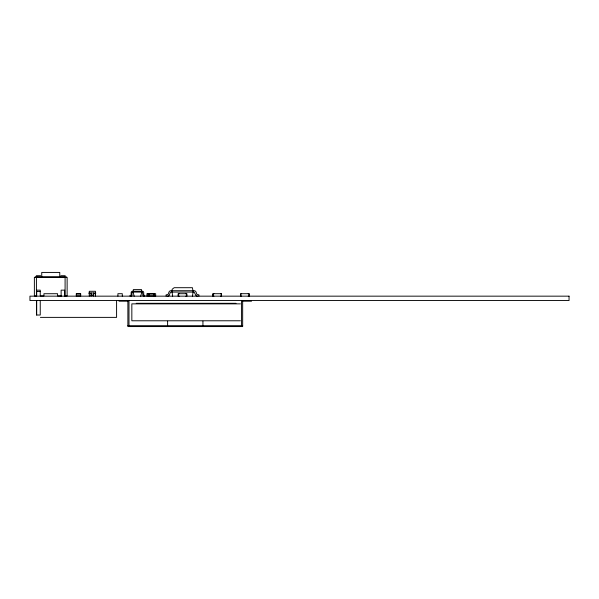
<?xml version="1.0" encoding="UTF-8"?>
<svg xmlns="http://www.w3.org/2000/svg" width="599" height="599" viewBox="0 0 599 599"><rect width="100%" height="100%" fill="white"/><g stroke="black" fill="none" stroke-linecap="round" stroke-linejoin="round"><path stroke-width="0.9" d="M95.466 296.056L95.466 291.286L89.273 291.286L89.273 296.056M192.384 296.161L193.163 292.065L192.421 287.7L174.189 287.7L172.235 289.197L171.868 290.702L172.639 296.161M140.713 296.161L141.806 292.065L141.544 289.609L133.33 289.609L133.068 292.065L134.161 296.161M36.284 275.705L40.657 275.705M60.858 275.705L65.224 275.705M36.696 291.421L40.245 291.421M88.989 292.956L95.75 292.956M88.989 293.675L91.1 293.675M93.639 293.675L95.75 293.675M76.305 293.982L80.678 293.982M149.121 293.982L153.494 293.982M91.1 295.127L93.639 295.127M91.1 295.344L93.639 295.344M61.128 295.899L57.579 295.899L57.579 293.72L43.929 293.72L43.929 295.899L40.245 295.899L40.245 290.148L36.696 290.148L36.696 295.958L34.375 295.899L34.375 277.337L67.133 277.337L67.133 295.899L64.677 295.899M76.305 295.891L80.678 295.891M149.121 295.891L153.494 295.891M127.879 301.192L119.051 301.192L119.051 300.533M242.662 301.192L251.49 301.192L251.49 300.533M136.25 303.311L235.999 303.311M240.409 303.858L131.84 303.858L131.84 320.779L240.409 320.779M40.395 317.38L116.588 317.38L116.588 300.533M127.879 325.691L242.662 325.691M249.289 296.161L249.289 293.705L240.558 293.705L240.558 296.161M248.203 293.705L249.019 293.982L249.019 295.891L248.203 296.161M242.662 300.533L242.662 326.575L127.879 326.575L127.879 300.533M241.644 293.705L240.828 293.982L240.828 295.891L241.644 296.161M241.562 300.533L241.562 326.575M221.555 296.161L221.555 293.705L212.817 293.705L212.817 296.161M220.462 293.705L221.278 293.982L221.278 295.891L220.462 296.161M213.91 293.705L213.087 293.982L213.087 295.891L213.91 296.161M202.934 321.169L202.934 326.575M198.89 296.161L198.89 294.798L196.981 294.566L195.97 291.9A2.089 2.089 0 0 0 194.293 290.71L170.73 290.71A2.089 2.089 0 0 0 169.053 291.9L168.042 294.566L166.133 294.798L166.133 296.161M186.881 296.161L186.881 293.705L178.143 293.705L178.143 296.161M185.787 293.705L186.611 293.982L186.611 295.891L185.787 296.161M179.236 293.705L178.42 293.982L178.42 295.891L179.236 296.161M167.615 321.169L167.615 326.575M155.673 296.161L155.673 293.705L146.935 293.705L146.935 296.161M154.579 293.705L154.579 296.161M153.494 293.705L153.494 296.161M149.121 293.705L149.121 296.161M148.028 293.705L148.028 296.161M144.808 296.161L144.808 295.344L143.723 295.225L143.708 292.432A1.37 1.37 0 0 0 142.532 291.256L132.342 291.256A1.37 1.37 0 0 0 131.166 292.432L131.151 295.24L130.065 295.344L130.065 296.161M128.987 300.533L128.987 326.575M122.286 296.161L122.286 293.705L117.913 293.705L117.913 296.161M93.639 292.956L93.639 296.056M91.1 292.956L91.1 296.056M80.678 296.161L80.678 293.705L76.305 293.705L76.305 296.161M66.175 277.337L66.175 276.798L35.334 276.798L35.334 277.337M65.089 277.337L65.089 295.899M64.677 296.31L64.677 290.148L61.128 290.148L61.128 296.31M64.542 276.798L64.542 277.337M59.765 276.768L59.765 272.425L41.743 272.425L41.743 276.768M40.245 300.458L40.245 315.029L36.517 315.029L36.517 300.458M36.966 276.798L36.966 277.337M36.696 300.458L36.696 315.029M36.419 277.337L36.419 295.899M131.024 296.161A0.958 0.958 0 0 0 131.975 295.21L131.982 292.544L132.521 292.065L142.495 292.087L142.899 295.21A0.958 0.958 0 0 0 143.85 296.161M197.505 296.161A2.089 2.089 0 0 1 195.544 294.775L194.151 292.072L170.947 292.065L170.288 292.484L169.48 294.775A2.089 2.089 0 0 1 167.518 296.161M569.05 296.161L29.95 296.161L29.95 300.533L569.05 300.533L569.05 296.161"/></g></svg>
